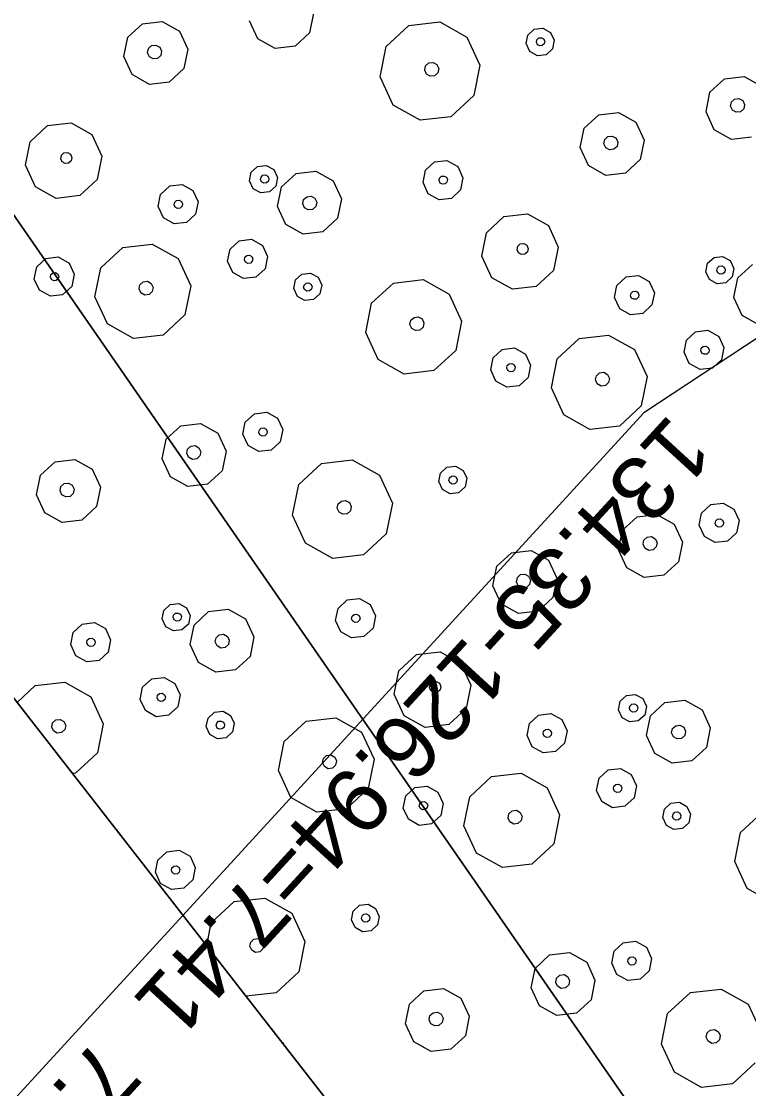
# Model space of a CAD drawing. Header units: metres. Extents: x -2858 to 512, y -1995 to 1252.
# Drawn here: x -936.986 to -934.089, y -879.48 to -875.226 of the extents above; entities that cross this region are included whole.
import ezdxf
from ezdxf.enums import TextEntityAlignment as Align

# ---------------------------------------------------------------- set-up
doc = ezdxf.new("R2010")
doc.units = ezdxf.units.M
for name, color, linetype in [('Calque commun', 7, 'Continuous'), ('Calque11', 7, 'Continuous'), ('Textes', 7, 'Continuous')]:
    doc.layers.add(name, color=color, linetype=linetype)
doc.styles.add('Arial17', font='arial.ttf', dxfattribs={"height": 0.253354})

# ---------------------------------------------------------------- blocks, each defined once
blk = doc.blocks.new('geometrebondepartleger')
at = {"layer": 'Calque11', "color": 7, "linetype": 'Continuous', "lineweight": 9}
blk.add_line((150.3457, 147.4392, 79), (130.1803, 35.9078, 79), dxfattribs=at)
blk = doc.blocks.new('pattern')
at = {"layer": 'Calque commun', "color": 54, "linetype": 'Continuous', "lineweight": 9}
for p, q in [((70.384, 90.3749), (70.507, 90.3631)), ((70.507, 90.3631), (70.5997, 90.2813)), ((70.2283, 90.1986), (70.2775, 90.312)), ((70.5997, 90.2813), (70.6265, 90.1607)), ((70.2552, 90.078), (70.2283, 90.1986)), ((70.3896, 90.1829), (70.3964, 90.1988)), ((70.3964, 90.1988), (70.4114, 90.2076)), ((70.4114, 90.2076), (70.4286, 90.2059)), ((70.4286, 90.2059), (70.4416, 90.1945)), ((70.4416, 90.1945), (70.4453, 90.1776)), ((70.3933, 90.166), (70.3896, 90.1829)), ((70.4063, 90.1545), (70.3933, 90.166)), ((70.4235, 90.1529), (70.4063, 90.1545)), ((70.4384, 90.1617), (70.4235, 90.1529)), ((70.4453, 90.1776), (70.4384, 90.1617)), ((70.6265, 90.1607), (70.5774, 90.0473)), ((70.3479, 89.9961), (70.2552, 90.078)), ((70.5774, 90.0473), (70.4709, 89.9844)), ((69.8623, 90.0039), (69.8881, 89.8881)), ((70.4709, 89.9844), (70.3479, 89.9961)), ((69.8881, 89.8881), (69.8409, 89.7792)), ((70.3499, 89.7905), (70.3925, 89.8156)), ((70.3925, 89.8156), (70.4417, 89.8109)), ((70.4417, 89.8109), (70.4788, 89.7782)), ((69.8409, 89.7792), (69.7387, 89.7189)), ((70.3302, 89.7451), (70.3499, 89.7905)), ((70.4788, 89.7782), (70.4895, 89.7299)), ((69.7387, 89.7189), (69.6206, 89.7301)), ((70.341, 89.6968), (70.3302, 89.7451)), ((70.3924, 89.74), (70.3966, 89.7495)), ((70.3947, 89.7298), (70.3924, 89.74)), ((70.4025, 89.723), (70.3947, 89.7298)), ((70.3966, 89.7495), (70.4055, 89.7548)), ((70.4128, 89.722), (70.4025, 89.723)), ((70.4055, 89.7548), (70.4158, 89.7538)), ((70.4218, 89.7272), (70.4128, 89.722)), ((70.4158, 89.7538), (70.4236, 89.7469)), ((70.4259, 89.7368), (70.4218, 89.7272)), ((70.4236, 89.7469), (70.4259, 89.7368)), ((70.4895, 89.7299), (70.4699, 89.6845)), ((70.565, 89.6801), (70.6331, 89.7203)), ((70.6331, 89.7203), (70.7118, 89.7128)), ((70.3781, 89.6641), (70.341, 89.6968)), ((70.4699, 89.6845), (70.4273, 89.6594)), ((70.5335, 89.6075), (70.565, 89.6801)), ((70.7118, 89.7128), (70.7711, 89.6604)), ((70.4273, 89.6594), (70.3781, 89.6641)), ((70.7711, 89.6604), (70.7883, 89.5832)), ((70.5507, 89.5303), (70.5335, 89.6075)), ((70.6265, 89.5901), (70.6334, 89.606)), ((70.6334, 89.606), (70.6483, 89.6148)), ((70.6483, 89.6148), (70.6655, 89.6132)), ((70.6655, 89.6132), (70.6785, 89.6017)), ((70.6785, 89.6017), (70.6822, 89.5848)), ((70.6303, 89.5732), (70.6265, 89.5901)), ((70.6432, 89.5618), (70.6303, 89.5732)), ((70.6605, 89.5602), (70.6432, 89.5618)), ((70.6754, 89.569), (70.6605, 89.5602)), ((70.6822, 89.5848), (70.6754, 89.569)), ((70.7883, 89.5832), (70.7569, 89.5107)), ((69.8039, 89.4907), (69.8177, 89.5224)), ((69.8177, 89.5224), (69.8475, 89.54)), ((69.8475, 89.54), (69.882, 89.5367)), ((69.882, 89.5367), (69.9079, 89.5138)), ((69.9079, 89.5138), (69.9154, 89.4801)), ((70.61, 89.4779), (70.5507, 89.5303)), ((70.7569, 89.5107), (70.6888, 89.4704)), ((69.8115, 89.4569), (69.8039, 89.4907)), ((69.8434, 89.4879), (69.8475, 89.4975)), ((69.8456, 89.4778), (69.8434, 89.4879)), ((69.8534, 89.4709), (69.8456, 89.4778)), ((69.8475, 89.4975), (69.8564, 89.5027)), ((69.8638, 89.4699), (69.8534, 89.4709)), ((69.8564, 89.5027), (69.8668, 89.5017)), ((69.8727, 89.4752), (69.8638, 89.4699)), ((69.8668, 89.5017), (69.8746, 89.4949)), ((69.8768, 89.4847), (69.8727, 89.4752)), ((69.8746, 89.4949), (69.8768, 89.4847)), ((69.9154, 89.4801), (69.9017, 89.4483)), ((70.6888, 89.4704), (70.61, 89.4779)), ((69.8374, 89.434), (69.8115, 89.4569)), ((69.8719, 89.4307), (69.8374, 89.434)), ((69.9017, 89.4483), (69.8719, 89.4307)), ((71.0055, 89.4025), (71.0737, 89.4427)), ((71.0737, 89.4427), (71.1524, 89.4352)), ((71.1524, 89.4352), (71.2117, 89.3829)), ((69.509, 89.3514), (69.5771, 89.3916)), ((69.5771, 89.3916), (69.6559, 89.3841)), ((69.6559, 89.3841), (69.7151, 89.3317)), ((70.9741, 89.3299), (71.0055, 89.4025)), ((71.2117, 89.3829), (71.2289, 89.3057)), ((69.4775, 89.2788), (69.509, 89.3514)), ((71.0814, 89.33), (71.0963, 89.3388)), ((71.0963, 89.3388), (71.1135, 89.3371)), ((71.1135, 89.3371), (71.1265, 89.3257)), ((69.5846, 89.287), (69.5995, 89.2958)), ((69.5995, 89.2958), (69.6168, 89.2942)), ((69.6168, 89.2942), (69.6297, 89.2827)), ((69.7151, 89.3317), (69.7324, 89.2545)), ((69.8767, 89.2858), (69.9193, 89.3109)), ((69.9193, 89.3109), (69.9685, 89.3062)), ((69.9685, 89.3062), (70.0056, 89.2735)), ((70.9913, 89.2527), (70.9741, 89.3299)), ((71.0745, 89.3141), (71.0814, 89.33)), ((71.0783, 89.2972), (71.0745, 89.3141)), ((71.0912, 89.2857), (71.0783, 89.2972)), ((71.1302, 89.3088), (71.1234, 89.2929)), ((71.1265, 89.3257), (71.1302, 89.3088)), ((71.2289, 89.3057), (71.1974, 89.2331)), ((69.4947, 89.2016), (69.4775, 89.2788)), ((69.5777, 89.2711), (69.5846, 89.287)), ((69.5815, 89.2542), (69.5777, 89.2711)), ((69.5945, 89.2428), (69.5815, 89.2542)), ((69.6335, 89.2658), (69.6266, 89.2499)), ((69.6297, 89.2827), (69.6335, 89.2658)), ((69.7324, 89.2545), (69.7009, 89.1819)), ((69.857, 89.2404), (69.8767, 89.2858)), ((69.9221, 89.2477), (69.931, 89.253)), ((69.931, 89.253), (69.9413, 89.252)), ((69.9413, 89.252), (69.9491, 89.2451)), ((70.0056, 89.2735), (70.0163, 89.2252)), ((71.0506, 89.2004), (70.9913, 89.2527)), ((71.1085, 89.2841), (71.0912, 89.2857)), ((71.1234, 89.2929), (71.1085, 89.2841)), ((69.6117, 89.2411), (69.5945, 89.2428)), ((69.6266, 89.2499), (69.6117, 89.2411)), ((69.8678, 89.1921), (69.857, 89.2404)), ((69.9179, 89.2382), (69.9221, 89.2477)), ((69.9202, 89.2281), (69.9179, 89.2382)), ((69.928, 89.2212), (69.9202, 89.2281)), ((69.9383, 89.2202), (69.928, 89.2212)), ((69.9473, 89.2255), (69.9383, 89.2202)), ((69.9514, 89.235), (69.9473, 89.2255)), ((69.9491, 89.2451), (69.9514, 89.235)), ((70.0163, 89.2252), (69.9966, 89.1798)), ((71.1974, 89.2331), (71.1293, 89.1929)), ((69.554, 89.1492), (69.4947, 89.2016)), ((69.7009, 89.1819), (69.6328, 89.1417)), ((69.9048, 89.1594), (69.8678, 89.1921)), ((69.9966, 89.1798), (69.9541, 89.1547)), ((70.1671, 89.135), (70.2693, 89.1953)), ((70.2693, 89.1953), (70.3874, 89.184)), ((70.3874, 89.184), (70.4763, 89.1055)), ((71.1293, 89.1929), (71.0506, 89.2004)), ((69.6328, 89.1417), (69.554, 89.1492)), ((69.9541, 89.1547), (69.9048, 89.1594)), ((70.1199, 89.0261), (70.1671, 89.135)), ((69.6015, 89.0732), (69.6153, 89.1049)), ((69.6153, 89.1049), (69.6451, 89.1225)), ((69.6372, 89.0728), (69.6413, 89.0823)), ((69.6413, 89.0823), (69.6503, 89.0876)), ((69.6451, 89.1225), (69.6796, 89.1192)), ((69.6503, 89.0876), (69.6606, 89.0866)), ((69.6606, 89.0866), (69.6684, 89.0797)), ((69.6796, 89.1192), (69.7055, 89.0963)), ((69.7055, 89.0963), (69.713, 89.0625)), ((70.4763, 89.1055), (70.5021, 88.9897)), ((69.6091, 89.0394), (69.6015, 89.0732)), ((69.635, 89.0165), (69.6091, 89.0394)), ((69.6394, 89.0626), (69.6372, 89.0728)), ((69.6472, 89.0558), (69.6394, 89.0626)), ((69.6576, 89.0548), (69.6472, 89.0558)), ((69.6665, 89.0601), (69.6576, 89.0548)), ((69.6706, 89.0696), (69.6665, 89.0601)), ((69.6684, 89.0797), (69.6706, 89.0696)), ((69.713, 89.0625), (69.6993, 89.0308)), ((69.6695, 89.0132), (69.635, 89.0165)), ((69.6993, 89.0308), (69.6695, 89.0132)), ((70.1457, 88.9103), (70.1199, 89.0261)), ((70.2652, 89.0119), (70.272, 89.0277)), ((70.2689, 88.995), (70.2652, 89.0119)), ((70.272, 89.0277), (70.2869, 89.0365)), ((70.2869, 89.0365), (70.3042, 89.0349)), ((70.3042, 89.0349), (70.3171, 89.0235)), ((70.3209, 89.0066), (70.314, 88.9907)), ((70.3171, 89.0235), (70.3209, 89.0066)), ((69.8986, 88.9339), (69.9412, 88.959)), ((69.9412, 88.959), (69.9904, 88.9544)), ((69.9904, 88.9544), (70.0275, 88.9216)), ((70.2819, 88.9835), (70.2689, 88.995)), ((70.2991, 88.9819), (70.2819, 88.9835)), ((70.314, 88.9907), (70.2991, 88.9819)), ((70.5021, 88.9897), (70.4549, 88.8808)), ((69.879, 88.8885), (69.8986, 88.9339)), ((70.0275, 88.9216), (70.0382, 88.8734)), ((71.5794, 88.9195), (71.5828, 88.9274)), ((71.5805, 88.9145), (71.5794, 88.9195)), ((68.7971, 88.8399), (68.8167, 88.8853)), ((68.8167, 88.8853), (68.8593, 88.9104)), ((68.8593, 88.9104), (68.9085, 88.9057)), ((68.9085, 88.9057), (68.9456, 88.873)), ((68.9456, 88.873), (68.9564, 88.8247)), ((69.8897, 88.8403), (69.879, 88.8885)), ((69.9412, 88.8834), (69.9453, 88.8929)), ((69.9434, 88.8733), (69.9412, 88.8834)), ((69.9512, 88.8664), (69.9434, 88.8733)), ((69.9453, 88.8929), (69.9542, 88.8982)), ((69.9542, 88.8982), (69.9646, 88.8972)), ((69.9705, 88.8707), (69.9615, 88.8654)), ((69.9646, 88.8972), (69.9723, 88.8904)), ((69.9746, 88.8802), (69.9705, 88.8707)), ((69.9723, 88.8904), (69.9746, 88.8802)), ((70.0382, 88.8734), (70.0186, 88.828)), ((70.2346, 88.8317), (70.1457, 88.9103)), ((70.4549, 88.8808), (70.3528, 88.8205)), ((70.9345, 88.8382), (70.9483, 88.87)), ((70.9483, 88.87), (70.9781, 88.8876)), ((70.9781, 88.8876), (71.0126, 88.8843)), ((71.0126, 88.8843), (71.0385, 88.8614)), ((68.8078, 88.7916), (68.7971, 88.8399)), ((68.8593, 88.8348), (68.8634, 88.8443)), ((68.8615, 88.8246), (68.8593, 88.8348)), ((68.8634, 88.8443), (68.8723, 88.8496)), ((68.8723, 88.8496), (68.8827, 88.8486)), ((68.8827, 88.8486), (68.8905, 88.8417)), ((68.8927, 88.8316), (68.8886, 88.8221)), ((68.8905, 88.8417), (68.8927, 88.8316)), ((69.9268, 88.8076), (69.8897, 88.8403)), ((69.9615, 88.8654), (69.9512, 88.8664)), ((70.0186, 88.828), (69.976, 88.8029)), ((70.3528, 88.8205), (70.2346, 88.8317)), ((70.9421, 88.8045), (70.9345, 88.8382)), ((70.9723, 88.8354), (70.9765, 88.8449)), ((70.9746, 88.8253), (70.9723, 88.8354)), ((70.9765, 88.8449), (70.9854, 88.8502)), ((70.9854, 88.8502), (70.9957, 88.8492)), ((70.9957, 88.8492), (71.0035, 88.8423)), ((71.0058, 88.8322), (71.0016, 88.8227)), ((71.0035, 88.8423), (71.0058, 88.8322)), ((71.046, 88.8276), (71.0323, 88.7959)), ((71.0385, 88.8614), (71.046, 88.8276)), ((68.8449, 88.7589), (68.8078, 88.7916)), ((68.8693, 88.8178), (68.8615, 88.8246)), ((68.8796, 88.8168), (68.8693, 88.8178)), ((68.8886, 88.8221), (68.8796, 88.8168)), ((68.9564, 88.8247), (68.9367, 88.7794)), ((69.0318, 88.7749), (69.0999, 88.8151)), ((69.0999, 88.8151), (69.1787, 88.8076)), ((69.1787, 88.8076), (69.238, 88.7552)), ((69.976, 88.8029), (69.9268, 88.8076)), ((70.4429, 88.7589), (70.4855, 88.7841)), ((70.4855, 88.7841), (70.5347, 88.7794)), ((70.968, 88.7816), (70.9421, 88.8045)), ((70.9824, 88.8184), (70.9746, 88.8253)), ((70.9927, 88.8174), (70.9824, 88.8184)), ((71.0016, 88.8227), (70.9927, 88.8174)), ((71.0323, 88.7959), (71.0025, 88.7783)), ((68.8941, 88.7542), (68.8449, 88.7589)), ((68.9367, 88.7794), (68.8941, 88.7542)), ((69.0003, 88.7023), (69.0318, 88.7749)), ((69.238, 88.7552), (69.2552, 88.678)), ((70.4233, 88.7136), (70.4429, 88.7589)), ((70.5347, 88.7794), (70.5718, 88.7467)), ((70.5718, 88.7467), (70.5826, 88.6984)), ((71.0025, 88.7783), (70.968, 88.7816)), ((71.22, 88.7157), (71.3265, 88.7785)), ((71.3265, 88.7785), (71.4495, 88.7668)), ((71.4495, 88.7668), (71.5394, 88.6874)), ((69.0175, 88.6251), (69.0003, 88.7023)), ((69.0933, 88.685), (69.1002, 88.7008)), ((69.1002, 88.7008), (69.1151, 88.7096)), ((69.1151, 88.7096), (69.1323, 88.708)), ((69.1323, 88.708), (69.1453, 88.6965)), ((70.434, 88.6653), (70.4233, 88.7136)), ((70.4855, 88.7085), (70.4896, 88.718)), ((70.4877, 88.6983), (70.4855, 88.7085)), ((70.4955, 88.6914), (70.4877, 88.6983)), ((70.4896, 88.718), (70.4985, 88.7233)), ((70.4985, 88.7233), (70.5089, 88.7223)), ((70.5089, 88.7223), (70.5167, 88.7154)), ((70.5189, 88.7053), (70.5148, 88.6957)), ((70.5167, 88.7154), (70.5189, 88.7053)), ((70.5826, 88.6984), (70.5629, 88.653)), ((71.1709, 88.6022), (71.22, 88.7157)), ((69.0971, 88.6681), (69.0933, 88.685)), ((69.1101, 88.6566), (69.0971, 88.6681)), ((69.1273, 88.655), (69.1101, 88.6566)), ((69.1422, 88.6638), (69.1273, 88.655)), ((69.1491, 88.6796), (69.1422, 88.6638)), ((69.1453, 88.6965), (69.1491, 88.6796)), ((69.2552, 88.678), (69.2237, 88.6055)), ((70.4711, 88.6326), (70.434, 88.6653)), ((70.5058, 88.6905), (70.4955, 88.6914)), ((70.5148, 88.6957), (70.5058, 88.6905)), ((69.0768, 88.5727), (69.0175, 88.6251)), ((70.5203, 88.6279), (70.4711, 88.6326)), ((70.5629, 88.653), (70.5203, 88.6279)), ((69.1556, 88.5652), (69.0768, 88.5727)), ((69.2237, 88.6055), (69.1556, 88.5652)), ((70.018, 88.5269), (70.0997, 88.5752)), ((70.0997, 88.5752), (70.1943, 88.5662)), ((71.1977, 88.4816), (71.1709, 88.6022)), ((71.3321, 88.5865), (71.339, 88.6024)), ((71.3358, 88.5696), (71.3321, 88.5865)), ((71.339, 88.6024), (71.3539, 88.6112)), ((71.3539, 88.6112), (71.3711, 88.6096)), ((71.3711, 88.6096), (71.384, 88.5981)), ((71.3878, 88.5812), (71.3809, 88.5653)), ((71.384, 88.5981), (71.3878, 88.5812)), ((69.4724, 88.4973), (69.5405, 88.5375)), ((69.5405, 88.5375), (69.6192, 88.53)), ((69.6192, 88.53), (69.6786, 88.4777)), ((70.1943, 88.5662), (70.2654, 88.5034)), ((71.3488, 88.5582), (71.3358, 88.5696)), ((71.366, 88.5565), (71.3488, 88.5582)), ((71.3809, 88.5653), (71.366, 88.5565)), ((69.4409, 88.4247), (69.4724, 88.4973)), ((69.9802, 88.4398), (70.018, 88.5269)), ((70.2654, 88.5034), (70.286, 88.4107)), ((70.4955, 88.437), (70.5977, 88.4973)), ((70.5977, 88.4973), (70.7159, 88.4861)), ((70.7159, 88.4861), (70.8048, 88.4075)), ((69.6786, 88.4777), (69.6957, 88.4005)), ((70.102, 88.4412), (70.1139, 88.4482)), ((70.1139, 88.4482), (70.1277, 88.4469)), ((70.1277, 88.4469), (70.1381, 88.4377)), ((71.2904, 88.3998), (71.1977, 88.4816)), ((68.182, 88.4265), (68.1992, 88.3493)), ((68.3435, 88.3806), (68.3861, 88.4057)), ((68.3861, 88.4057), (68.4353, 88.401)), ((68.4353, 88.401), (68.4724, 88.3683)), ((69.4581, 88.3475), (69.4409, 88.4247)), ((69.5413, 88.4089), (69.5482, 88.4248)), ((69.5451, 88.392), (69.5413, 88.4089)), ((69.5482, 88.4248), (69.5631, 88.4336)), ((69.5631, 88.4336), (69.5803, 88.4319)), ((69.5803, 88.4319), (69.5933, 88.4205)), ((69.5971, 88.4036), (69.5902, 88.3877)), ((69.5933, 88.4205), (69.5971, 88.4036)), ((70.0009, 88.3472), (69.9802, 88.4398)), ((70.0965, 88.4285), (70.102, 88.4412)), ((70.0995, 88.415), (70.0965, 88.4285)), ((70.1098, 88.4058), (70.0995, 88.415)), ((70.1236, 88.4045), (70.1098, 88.4058)), ((70.1356, 88.4115), (70.1236, 88.4045)), ((70.1411, 88.4242), (70.1356, 88.4115)), ((70.1381, 88.4377), (70.1411, 88.4242)), ((70.286, 88.4107), (70.2483, 88.3236)), ((70.4483, 88.3281), (70.4955, 88.437)), ((70.8048, 88.4075), (70.8306, 88.2917)), ((71.4939, 88.4356), (71.4134, 88.3881)), ((68.3239, 88.3352), (68.3435, 88.3806)), ((68.4724, 88.3683), (68.4831, 88.32)), ((69.5581, 88.3806), (69.5451, 88.392)), ((69.5753, 88.3789), (69.5581, 88.3806)), ((69.5902, 88.3877), (69.5753, 88.3789)), ((69.6957, 88.4005), (69.6643, 88.3279)), ((71.4134, 88.3881), (71.2904, 88.3998)), ((68.1992, 88.3493), (68.1677, 88.2767)), ((68.3346, 88.2869), (68.3239, 88.3352)), ((68.3848, 88.333), (68.3889, 88.3425)), ((68.387, 88.3229), (68.3848, 88.333)), ((68.3948, 88.316), (68.387, 88.3229)), ((68.3889, 88.3425), (68.3978, 88.3478)), ((68.4051, 88.315), (68.3948, 88.316)), ((68.3978, 88.3478), (68.4082, 88.3468)), ((68.4141, 88.3203), (68.4051, 88.315)), ((68.4082, 88.3468), (68.4159, 88.3399)), ((68.4182, 88.3298), (68.4141, 88.3203)), ((68.4159, 88.3399), (68.4182, 88.3298)), ((68.4831, 88.32), (68.4635, 88.2747)), ((69.5174, 88.2952), (69.4581, 88.3475)), ((69.6643, 88.3279), (69.5962, 88.2877)), ((70.072, 88.2844), (70.0009, 88.3472)), ((70.2483, 88.3236), (70.1665, 88.2754)), ((70.4741, 88.2123), (70.4483, 88.3281)), ((70.5936, 88.3139), (70.6005, 88.3298)), ((70.6005, 88.3298), (70.6154, 88.3386)), ((70.6154, 88.3386), (70.6326, 88.337)), ((70.6326, 88.337), (70.6456, 88.3255)), ((70.6456, 88.3255), (70.6494, 88.3086)), ((68.1677, 88.2767), (68.0996, 88.2365)), ((68.3717, 88.2542), (68.3346, 88.2869)), ((68.4635, 88.2747), (68.4209, 88.2495)), ((68.6339, 88.2298), (68.7361, 88.2901)), ((68.7361, 88.2901), (68.8542, 88.2788)), ((68.8542, 88.2788), (68.9432, 88.2003)), ((69.5962, 88.2877), (69.5174, 88.2952)), ((70.1665, 88.2754), (70.072, 88.2844)), ((70.5974, 88.297), (70.5936, 88.3139)), ((70.6104, 88.2856), (70.5974, 88.297)), ((70.6276, 88.2839), (70.6104, 88.2856)), ((70.6425, 88.2927), (70.6276, 88.2839)), ((70.6494, 88.3086), (70.6425, 88.2927)), ((70.8306, 88.2917), (70.7834, 88.1829)), ((68.0996, 88.2365), (68.0208, 88.244)), ((68.4209, 88.2495), (68.3717, 88.2542)), ((68.0684, 88.168), (68.0821, 88.1997)), ((68.0821, 88.1997), (68.1119, 88.2173)), ((68.1119, 88.2173), (68.1464, 88.214)), ((68.1464, 88.214), (68.1723, 88.1911)), ((68.1723, 88.1911), (68.1799, 88.1573)), ((68.5867, 88.1209), (68.6339, 88.2298)), ((68.9432, 88.2003), (68.969, 88.0845)), ((70.5631, 88.1338), (70.4741, 88.2123)), ((71.2727, 88.1487), (71.2924, 88.1941)), ((71.2924, 88.1941), (71.335, 88.2192)), ((71.335, 88.2192), (71.3842, 88.2145)), ((71.3842, 88.2145), (71.4213, 88.1818)), ((68.0759, 88.1342), (68.0684, 88.168)), ((68.104, 88.1676), (68.1081, 88.1771)), ((68.1063, 88.1575), (68.104, 88.1676)), ((68.1141, 88.1506), (68.1063, 88.1575)), ((68.1081, 88.1771), (68.1171, 88.1824)), ((68.1244, 88.1496), (68.1141, 88.1506)), ((68.1171, 88.1824), (68.1274, 88.1814)), ((68.1333, 88.1549), (68.1244, 88.1496)), ((68.1274, 88.1814), (68.1352, 88.1745)), ((68.1375, 88.1644), (68.1333, 88.1549)), ((68.1352, 88.1745), (68.1375, 88.1644)), ((68.1799, 88.1573), (68.1661, 88.1256)), ((70.7834, 88.1829), (70.6812, 88.1225)), ((71.2835, 88.1005), (71.2727, 88.1487)), ((71.3349, 88.1436), (71.3391, 88.1531)), ((71.3391, 88.1531), (71.348, 88.1584)), ((71.348, 88.1584), (71.3584, 88.1574)), ((71.3584, 88.1574), (71.3661, 88.1506)), ((71.3661, 88.1506), (71.3684, 88.1404)), ((71.4213, 88.1818), (71.432, 88.1336)), ((68.1018, 88.1113), (68.0759, 88.1342)), ((68.1363, 88.108), (68.1018, 88.1113)), ((68.1661, 88.1256), (68.1363, 88.108)), ((68.6125, 88.0051), (68.5867, 88.1209)), ((68.732, 88.1067), (68.7389, 88.1226)), ((68.7357, 88.0898), (68.732, 88.1067)), ((68.7389, 88.1226), (68.7538, 88.1314)), ((68.7538, 88.1314), (68.771, 88.1297)), ((68.771, 88.1297), (68.784, 88.1183)), ((68.784, 88.1183), (68.7877, 88.1014)), ((70.6812, 88.1225), (70.5631, 88.1338)), ((71.3372, 88.1335), (71.3349, 88.1436)), ((71.345, 88.1266), (71.3372, 88.1335)), ((71.3553, 88.1256), (71.345, 88.1266)), ((71.3643, 88.1309), (71.3553, 88.1256)), ((71.3684, 88.1404), (71.3643, 88.1309)), ((71.432, 88.1336), (71.4124, 88.0882)), ((68.7487, 88.0783), (68.7357, 88.0898)), ((68.7659, 88.0767), (68.7487, 88.0783)), ((68.7809, 88.0855), (68.7659, 88.0767)), ((68.7877, 88.1014), (68.7809, 88.0855)), ((68.969, 88.0845), (68.9218, 87.9756)), ((70.0659, 88.0596), (70.1085, 88.0848)), ((70.1085, 88.0848), (70.1577, 88.0801)), ((70.1577, 88.0801), (70.1947, 88.0474)), ((71.3206, 88.0677), (71.2835, 88.1005)), ((71.3698, 88.0631), (71.3206, 88.0677)), ((71.4124, 88.0882), (71.3698, 88.0631)), ((68.3458, 87.9833), (68.3654, 88.0287)), ((68.3654, 88.0287), (68.408, 88.0538)), ((68.408, 88.0538), (68.4572, 88.0492)), ((68.4572, 88.0492), (68.4943, 88.0164)), ((70.0462, 88.0143), (70.0659, 88.0596)), ((70.1084, 88.0092), (70.1125, 88.0187)), ((70.1125, 88.0187), (70.1215, 88.024)), ((70.1215, 88.024), (70.1318, 88.023)), ((70.1318, 88.023), (70.1396, 88.0161)), ((70.1947, 88.0474), (70.2055, 87.9991)), ((68.3565, 87.9351), (68.3458, 87.9833)), ((68.408, 87.9782), (68.4121, 87.9877)), ((68.4102, 87.9681), (68.408, 87.9782)), ((68.4121, 87.9877), (68.4211, 87.993)), ((68.4211, 87.993), (68.4314, 87.992)), ((68.4314, 87.992), (68.4392, 87.9852)), ((68.4392, 87.9852), (68.4414, 87.975)), ((68.4943, 88.0164), (68.5051, 87.9682)), ((68.7015, 87.9265), (68.6125, 88.0051)), ((68.9218, 87.9756), (68.8196, 87.9153)), ((69.4151, 87.9648), (69.4449, 87.9824)), ((69.4449, 87.9824), (69.4794, 87.9791)), ((69.4794, 87.9791), (69.5053, 87.9562)), ((70.057, 87.966), (70.0462, 88.0143)), ((70.1107, 87.999), (70.1084, 88.0092)), ((70.1185, 87.9922), (70.1107, 87.999)), ((70.1288, 87.9912), (70.1185, 87.9922)), ((70.1377, 87.9964), (70.1288, 87.9912)), ((70.1419, 88.006), (70.1377, 87.9964)), ((70.1396, 88.0161), (70.1419, 88.006)), ((70.2055, 87.9991), (70.1858, 87.9537)), ((68.3936, 87.9024), (68.3565, 87.9351)), ((68.418, 87.9612), (68.4102, 87.9681)), ((68.4284, 87.9602), (68.418, 87.9612)), ((68.4373, 87.9655), (68.4284, 87.9602)), ((68.4414, 87.975), (68.4373, 87.9655)), ((68.5051, 87.9682), (68.4854, 87.9228)), ((69.4014, 87.9331), (69.4151, 87.9648)), ((69.4089, 87.8993), (69.4014, 87.9331)), ((69.4391, 87.9302), (69.4433, 87.9397)), ((69.4433, 87.9397), (69.4522, 87.945)), ((69.4522, 87.945), (69.4626, 87.944)), ((69.4626, 87.944), (69.4703, 87.9371)), ((69.4703, 87.9371), (69.4726, 87.927)), ((69.5053, 87.9562), (69.5129, 87.9224)), ((70.094, 87.9333), (70.057, 87.966)), ((70.1432, 87.9286), (70.094, 87.9333)), ((70.1858, 87.9537), (70.1432, 87.9286)), ((70.7602, 87.9261), (70.79, 87.9437)), ((70.79, 87.9437), (70.8245, 87.9404)), ((70.8245, 87.9404), (70.8504, 87.9175)), ((67.6455, 87.9024), (67.7048, 87.8501)), ((68.4428, 87.8977), (68.3936, 87.9024)), ((68.4854, 87.9228), (68.4428, 87.8977)), ((68.8196, 87.9153), (68.7015, 87.9265)), ((69.4348, 87.8764), (69.4089, 87.8993)), ((69.4414, 87.9201), (69.4391, 87.9302)), ((69.4492, 87.9132), (69.4414, 87.9201)), ((69.4595, 87.9122), (69.4492, 87.9132)), ((69.4685, 87.9175), (69.4595, 87.9122)), ((69.4726, 87.927), (69.4685, 87.9175)), ((69.4991, 87.8907), (69.4693, 87.8731)), ((69.5129, 87.9224), (69.4991, 87.8907)), ((70.7464, 87.8943), (70.7602, 87.9261)), ((70.754, 87.8605), (70.7464, 87.8943)), ((70.7859, 87.8916), (70.79, 87.9011)), ((70.7881, 87.8814), (70.7859, 87.8916)), ((70.79, 87.9011), (70.799, 87.9064)), ((70.799, 87.9064), (70.8093, 87.9054)), ((70.8093, 87.9054), (70.8171, 87.8985)), ((70.8171, 87.8985), (70.8193, 87.8884)), ((70.8504, 87.9175), (70.8579, 87.8837)), ((67.7048, 87.8501), (67.722, 87.7728)), ((68.8901, 87.8084), (68.9098, 87.8537)), ((68.9098, 87.8537), (68.9523, 87.8789)), ((68.9523, 87.8789), (69.0016, 87.8742)), ((69.0016, 87.8742), (69.0386, 87.8415)), ((69.4693, 87.8731), (69.4348, 87.8764)), ((69.6869, 87.8105), (69.7933, 87.8733)), ((69.7933, 87.8733), (69.9163, 87.8616)), ((69.9163, 87.8616), (70.009, 87.7798)), ((70.7799, 87.8376), (70.754, 87.8605)), ((70.7959, 87.8746), (70.7881, 87.8814)), ((70.8063, 87.8736), (70.7959, 87.8746)), ((70.8152, 87.8789), (70.8063, 87.8736)), ((70.8442, 87.8519), (70.8144, 87.8343)), ((70.8193, 87.8884), (70.8152, 87.8789)), ((70.8579, 87.8837), (70.8442, 87.8519)), ((68.9008, 87.7601), (68.8901, 87.8084)), ((68.9523, 87.8033), (68.9564, 87.8128)), ((68.9564, 87.8128), (68.9654, 87.8181)), ((68.9654, 87.8181), (68.9757, 87.8171)), ((68.9757, 87.8171), (68.9835, 87.8102)), ((68.9835, 87.8102), (68.9857, 87.8001)), ((69.0386, 87.8415), (69.0494, 87.7932)), ((69.6377, 87.6971), (69.6869, 87.8105)), ((70.8144, 87.8343), (70.7799, 87.8376)), ((67.4844, 87.7199), (67.4671, 87.7971)), ((67.5601, 87.7798), (67.567, 87.7956)), ((67.5639, 87.7629), (67.5601, 87.7798)), ((67.5769, 87.7514), (67.5639, 87.7629)), ((67.567, 87.7956), (67.5819, 87.8044)), ((67.5819, 87.8044), (67.5992, 87.8028)), ((67.5992, 87.8028), (67.6121, 87.7913)), ((67.6159, 87.7744), (67.609, 87.7586)), ((67.6121, 87.7913), (67.6159, 87.7744)), ((67.722, 87.7728), (67.6905, 87.7003)), ((68.9545, 87.7931), (68.9523, 87.8033)), ((68.9623, 87.7862), (68.9545, 87.7931)), ((68.9727, 87.7853), (68.9623, 87.7862)), ((68.9816, 87.7905), (68.9727, 87.7853)), ((68.9857, 87.8001), (68.9816, 87.7905)), ((69.0494, 87.7932), (69.0297, 87.7478)), ((70.009, 87.7798), (70.0359, 87.6591)), ((70.4515, 87.755), (70.5196, 87.7952)), ((70.5196, 87.7952), (70.5984, 87.7877)), ((70.5984, 87.7877), (70.6576, 87.7354)), ((67.5437, 87.6675), (67.4844, 87.7199)), ((67.5941, 87.7498), (67.5769, 87.7514)), ((67.609, 87.7586), (67.5941, 87.7498)), ((68.9379, 87.7274), (68.9008, 87.7601)), ((68.9871, 87.7227), (68.9379, 87.7274)), ((69.0297, 87.7478), (68.9871, 87.7227)), ((70.42, 87.6824), (70.4515, 87.755)), ((70.6576, 87.7354), (70.6749, 87.6582)), ((67.6905, 87.7003), (67.6224, 87.66)), ((69.6646, 87.5764), (69.6377, 87.6971)), ((69.7989, 87.6813), (69.8058, 87.6972)), ((69.8027, 87.6644), (69.7989, 87.6813)), ((69.8058, 87.6972), (69.8207, 87.706)), ((69.8207, 87.706), (69.8379, 87.7044)), ((69.8379, 87.7044), (69.8509, 87.6929)), ((69.8509, 87.6929), (69.8546, 87.676)), ((70.4372, 87.6052), (70.42, 87.6824)), ((70.5202, 87.6748), (70.5271, 87.6906)), ((70.5271, 87.6906), (70.542, 87.6994)), ((70.542, 87.6994), (70.5592, 87.6978)), ((70.5592, 87.6978), (70.5722, 87.6863)), ((70.5722, 87.6863), (70.576, 87.6694)), ((70.7995, 87.644), (70.8192, 87.6894)), ((70.8192, 87.6894), (70.8618, 87.7145)), ((70.8618, 87.7145), (70.911, 87.7098)), ((70.911, 87.7098), (70.9481, 87.6771)), ((67.6224, 87.66), (67.5437, 87.6675)), ((68.4848, 87.6217), (68.5666, 87.67)), ((68.5666, 87.67), (68.6611, 87.661)), ((68.6611, 87.661), (68.7322, 87.5982)), ((69.8156, 87.653), (69.8027, 87.6644)), ((69.8329, 87.6513), (69.8156, 87.653)), ((69.8478, 87.6601), (69.8329, 87.6513)), ((69.8546, 87.676), (69.8478, 87.6601)), ((70.0359, 87.6591), (69.9867, 87.5457)), ((70.524, 87.6579), (70.5202, 87.6748)), ((70.537, 87.6464), (70.524, 87.6579)), ((70.5542, 87.6448), (70.537, 87.6464)), ((70.5691, 87.6536), (70.5542, 87.6448)), ((70.576, 87.6694), (70.5691, 87.6536)), ((70.6749, 87.6582), (70.6434, 87.5856)), ((70.8103, 87.5958), (70.7995, 87.644)), ((70.8604, 87.6418), (70.8646, 87.6514)), ((70.8627, 87.6317), (70.8604, 87.6418)), ((70.8646, 87.6514), (70.8735, 87.6566)), ((70.8735, 87.6566), (70.8838, 87.6556)), ((70.8838, 87.6556), (70.8916, 87.6488)), ((70.8939, 87.6386), (70.8897, 87.6291)), ((70.8916, 87.6488), (70.8939, 87.6386)), ((70.9481, 87.6771), (70.9588, 87.6289)), ((67.9392, 87.5921), (68.0073, 87.6323)), ((68.0073, 87.6323), (68.0861, 87.6248)), ((68.0861, 87.6248), (68.1454, 87.5725)), ((68.4471, 87.5347), (68.4848, 87.6217)), ((68.7322, 87.5982), (68.7529, 87.5055)), ((70.4965, 87.5529), (70.4372, 87.6052)), ((70.8473, 87.563), (70.8103, 87.5958)), ((70.8705, 87.6248), (70.8627, 87.6317)), ((70.8808, 87.6238), (70.8705, 87.6248)), ((70.8897, 87.6291), (70.8808, 87.6238)), ((70.9588, 87.6289), (70.9391, 87.5835)), ((71.1096, 87.5386), (71.2118, 87.5989)), ((71.2118, 87.5989), (71.3299, 87.5877)), ((67.9077, 87.5196), (67.9392, 87.5921)), ((68.1454, 87.5725), (68.1626, 87.4953)), ((68.9624, 87.5318), (69.0645, 87.5921)), ((69.0645, 87.5921), (69.1827, 87.5809)), ((69.1827, 87.5809), (69.2716, 87.5023)), ((69.7572, 87.4946), (69.6646, 87.5764)), ((70.5753, 87.5454), (70.4965, 87.5529)), ((70.6434, 87.5856), (70.5753, 87.5454)), ((70.8966, 87.5583), (70.8473, 87.563)), ((70.9391, 87.5835), (70.8966, 87.5583)), ((71.3299, 87.5877), (71.3391, 87.5795)), ((67.9249, 87.4423), (67.9077, 87.5196)), ((68.0081, 87.5037), (68.015, 87.5196)), ((68.015, 87.5196), (68.0299, 87.5284)), ((68.0299, 87.5284), (68.0472, 87.5267)), ((68.0472, 87.5267), (68.0601, 87.5153)), ((68.0601, 87.5153), (68.0639, 87.4984)), ((68.4677, 87.442), (68.4471, 87.5347)), ((68.5633, 87.5233), (68.5688, 87.536)), ((68.5663, 87.5098), (68.5633, 87.5233)), ((68.5767, 87.5006), (68.5663, 87.5098)), ((68.5688, 87.536), (68.5807, 87.543)), ((68.5807, 87.543), (68.5945, 87.5417)), ((68.5945, 87.5417), (68.6049, 87.5326)), ((68.6079, 87.519), (68.6024, 87.5063)), ((68.6049, 87.5326), (68.6079, 87.519)), ((68.9152, 87.4229), (68.9624, 87.5318)), ((69.9867, 87.5457), (69.8803, 87.4829)), ((70.544, 87.4768), (70.5578, 87.5086)), ((70.5578, 87.5086), (70.5876, 87.5261)), ((70.5876, 87.5261), (70.6221, 87.5229)), ((70.6221, 87.5229), (70.648, 87.5)), ((71.0624, 87.4297), (71.1096, 87.5386)), ((68.0119, 87.4868), (68.0081, 87.5037)), ((68.0249, 87.4754), (68.0119, 87.4868)), ((68.0421, 87.4737), (68.0249, 87.4754)), ((68.057, 87.4825), (68.0421, 87.4737)), ((68.0639, 87.4984), (68.057, 87.4825)), ((68.1626, 87.4953), (68.1311, 87.4227)), ((68.5905, 87.4993), (68.5767, 87.5006)), ((68.6024, 87.5063), (68.5905, 87.4993)), ((68.7529, 87.5055), (68.7151, 87.4184)), ((69.2716, 87.5023), (69.2974, 87.3865)), ((69.8803, 87.4829), (69.7572, 87.4946)), ((70.5516, 87.443), (70.544, 87.4768)), ((70.5797, 87.4764), (70.5838, 87.4859)), ((70.5819, 87.4663), (70.5797, 87.4764)), ((70.5897, 87.4594), (70.5819, 87.4663)), ((70.5838, 87.4859), (70.5928, 87.4912)), ((70.5928, 87.4912), (70.6031, 87.4902)), ((70.6031, 87.4902), (70.6109, 87.4834)), ((70.6131, 87.4732), (70.609, 87.4637)), ((70.6109, 87.4834), (70.6131, 87.4732)), ((70.6555, 87.4662), (70.6418, 87.4344)), ((70.648, 87.5), (70.6555, 87.4662)), ((67.9842, 87.39), (67.9249, 87.4423)), ((68.1311, 87.4227), (68.063, 87.3825)), ((68.5389, 87.3792), (68.4677, 87.442)), ((68.941, 87.3071), (68.9152, 87.4229)), ((69.0604, 87.4087), (69.0673, 87.4246)), ((69.0673, 87.4246), (69.0822, 87.4334)), ((69.0822, 87.4334), (69.0995, 87.4318)), ((69.0995, 87.4318), (69.1124, 87.4203)), ((70.5775, 87.4201), (70.5516, 87.443)), ((70.6001, 87.4584), (70.5897, 87.4594)), ((70.609, 87.4637), (70.6001, 87.4584)), ((70.6418, 87.4344), (70.612, 87.4168)), ((71.0882, 87.3139), (71.0624, 87.4297)), ((71.2077, 87.4155), (71.2145, 87.4314)), ((71.2145, 87.4314), (71.2294, 87.4402)), ((71.2294, 87.4402), (71.2467, 87.4385)), ((71.2467, 87.4385), (71.2596, 87.4271)), ((71.2596, 87.4271), (71.2634, 87.4102)), ((68.063, 87.3825), (67.9842, 87.39)), ((68.7151, 87.4184), (68.6334, 87.3702)), ((69.0642, 87.3918), (69.0604, 87.4087)), ((69.0772, 87.3804), (69.0642, 87.3918)), ((69.0944, 87.3788), (69.0772, 87.3804)), ((69.1093, 87.3876), (69.0944, 87.3788)), ((69.1162, 87.4034), (69.1093, 87.3876)), ((69.1124, 87.4203), (69.1162, 87.4034)), ((69.2974, 87.3865), (69.2502, 87.2777)), ((70.612, 87.4168), (70.5775, 87.4201)), ((71.2114, 87.3986), (71.2077, 87.4155)), ((71.2244, 87.3872), (71.2114, 87.3986)), ((71.2416, 87.3855), (71.2244, 87.3872)), ((71.2565, 87.3943), (71.2416, 87.3855)), ((71.2634, 87.4102), (71.2565, 87.3943)), ((68.6334, 87.3702), (68.5389, 87.3792)), ((70.8215, 87.2922), (70.8411, 87.3375)), ((70.8411, 87.3375), (70.8837, 87.3627)), ((70.8837, 87.3627), (70.9329, 87.358)), ((70.9329, 87.358), (70.97, 87.3253)), ((69.0299, 87.2286), (68.941, 87.3071)), ((69.7592, 87.2889), (69.8018, 87.314)), ((69.8018, 87.314), (69.851, 87.3093)), ((69.851, 87.3093), (69.8881, 87.2766)), ((70.8837, 87.2871), (70.8878, 87.2966)), ((70.8878, 87.2966), (70.8967, 87.3019)), ((70.8967, 87.3019), (70.9071, 87.3009)), ((70.9071, 87.3009), (70.9148, 87.294)), ((70.97, 87.3253), (70.9807, 87.277)), ((71.1771, 87.2354), (71.0882, 87.3139)), ((69.2502, 87.2777), (69.148, 87.2173)), ((69.7396, 87.2435), (69.7592, 87.2889)), ((69.8059, 87.2479), (69.8148, 87.2532)), ((69.8148, 87.2532), (69.8252, 87.2522)), ((69.8252, 87.2522), (69.833, 87.2454)), ((69.8881, 87.2766), (69.8988, 87.2284)), ((70.8322, 87.2439), (70.8215, 87.2922)), ((70.8859, 87.2769), (70.8837, 87.2871)), ((70.8937, 87.2701), (70.8859, 87.2769)), ((70.904, 87.2691), (70.8937, 87.2701)), ((70.913, 87.2743), (70.904, 87.2691)), ((70.9171, 87.2839), (70.913, 87.2743)), ((70.9148, 87.294), (70.9171, 87.2839)), ((70.9807, 87.277), (70.9611, 87.2316)), ((69.148, 87.2173), (69.0299, 87.2286)), ((69.7503, 87.1953), (69.7396, 87.2435)), ((69.8018, 87.2384), (69.8059, 87.2479)), ((69.804, 87.2283), (69.8018, 87.2384)), ((69.8118, 87.2214), (69.804, 87.2283)), ((69.8221, 87.2204), (69.8118, 87.2214)), ((69.8311, 87.2257), (69.8221, 87.2204)), ((69.8352, 87.2352), (69.8311, 87.2257)), ((69.833, 87.2454), (69.8352, 87.2352)), ((69.8988, 87.2284), (69.8792, 87.183)), ((69.9743, 87.1785), (70.0424, 87.2188)), ((70.0424, 87.2188), (70.1212, 87.2113)), ((70.1212, 87.2113), (70.1805, 87.1589)), ((70.8693, 87.2112), (70.8322, 87.2439)), ((70.9185, 87.2065), (70.8693, 87.2112)), ((70.9611, 87.2316), (70.9185, 87.2065)), ((71.2752, 87.226), (71.1771, 87.2354)), ((68.5327, 87.1544), (68.5753, 87.1796)), ((68.5753, 87.1796), (68.6245, 87.1749)), ((68.6245, 87.1749), (68.6616, 87.1422)), ((69.7874, 87.1626), (69.7503, 87.1953)), ((69.8792, 87.183), (69.8366, 87.1579)), ((69.9428, 87.106), (69.9743, 87.1785)), ((68.513, 87.1091), (68.5327, 87.1544)), ((68.6616, 87.1422), (68.6723, 87.0939)), ((69.8366, 87.1579), (69.7874, 87.1626)), ((70.1805, 87.1589), (70.1977, 87.0817)), ((68.5238, 87.0608), (68.513, 87.1091)), ((68.5752, 87.104), (68.5794, 87.1135)), ((68.5775, 87.0938), (68.5752, 87.104)), ((68.5853, 87.087), (68.5775, 87.0938)), ((68.5794, 87.1135), (68.5883, 87.1188)), ((68.5956, 87.086), (68.5853, 87.087)), ((68.5883, 87.1188), (68.5986, 87.1178)), ((68.6046, 87.0912), (68.5956, 87.086)), ((68.5986, 87.1178), (68.6064, 87.1109)), ((68.6087, 87.1008), (68.6046, 87.0912)), ((68.6064, 87.1109), (68.6087, 87.1008)), ((68.6723, 87.0939), (68.6526, 87.0485)), ((69.96, 87.0287), (69.9428, 87.106)), ((70.0358, 87.0886), (70.0427, 87.1045)), ((70.0396, 87.0717), (70.0358, 87.0886)), ((70.0427, 87.1045), (70.0576, 87.1133)), ((70.0576, 87.1133), (70.0748, 87.1116)), ((70.0748, 87.1116), (70.0878, 87.1002)), ((70.0916, 87.0833), (70.0847, 87.0674)), ((70.0878, 87.1002), (70.0916, 87.0833)), ((67.8682, 87.0279), (67.882, 87.0596)), ((67.882, 87.0596), (67.9118, 87.0772)), ((67.9101, 87.0345), (67.919, 87.0398)), ((67.9118, 87.0772), (67.9462, 87.0739)), ((67.919, 87.0398), (67.9294, 87.0388)), ((67.9462, 87.0739), (67.9722, 87.051)), ((67.9722, 87.051), (67.9797, 87.0172)), ((68.5609, 87.0281), (68.5238, 87.0608)), ((68.6526, 87.0485), (68.6101, 87.0234)), ((70.0526, 87.0602), (70.0396, 87.0717)), ((70.0698, 87.0586), (70.0526, 87.0602)), ((70.0847, 87.0674), (70.0698, 87.0586)), ((70.1977, 87.0817), (70.1662, 87.0091)), ((67.8757, 86.9941), (67.8682, 87.0279)), ((67.906, 87.025), (67.9101, 87.0345)), ((67.9082, 87.0149), (67.906, 87.025)), ((67.916, 87.008), (67.9082, 87.0149)), ((67.9264, 87.007), (67.916, 87.008)), ((67.9353, 87.0123), (67.9264, 87.007)), ((67.9294, 87.0388), (67.9372, 87.032)), ((67.9394, 87.0218), (67.9353, 87.0123)), ((67.9372, 87.032), (67.9394, 87.0218)), ((67.9797, 87.0172), (67.9659, 86.9855)), ((68.6101, 87.0234), (68.5609, 87.0281)), ((69.2133, 86.9891), (69.227, 87.0209)), ((69.227, 87.0209), (69.2568, 87.0385)), ((69.2568, 87.0385), (69.2913, 87.0352)), ((69.2568, 86.9959), (69.2658, 87.0012)), ((69.2658, 87.0012), (69.2761, 87.0002)), ((69.2761, 87.0002), (69.2839, 86.9933)), ((69.2913, 87.0352), (69.3172, 87.0123)), ((69.3172, 87.0123), (69.3248, 86.9785)), ((70.0193, 86.9764), (69.96, 87.0287)), ((70.1662, 87.0091), (70.0981, 86.9689)), ((67.9017, 86.9712), (67.8757, 86.9941)), ((67.9361, 86.9679), (67.9017, 86.9712)), ((67.9659, 86.9855), (67.9361, 86.9679)), ((68.1537, 86.9053), (68.2601, 86.9681)), ((68.2601, 86.9681), (68.3832, 86.9564)), ((68.3832, 86.9564), (68.4758, 86.8746)), ((69.2208, 86.9553), (69.2133, 86.9891)), ((69.2467, 86.9324), (69.2208, 86.9553)), ((69.2527, 86.9864), (69.2568, 86.9959)), ((69.255, 86.9762), (69.2527, 86.9864)), ((69.2627, 86.9694), (69.255, 86.9762)), ((69.2731, 86.9684), (69.2627, 86.9694)), ((69.282, 86.9737), (69.2731, 86.9684)), ((69.2861, 86.9832), (69.282, 86.9737)), ((69.2839, 86.9933), (69.2861, 86.9832)), ((69.3248, 86.9785), (69.311, 86.9467)), ((70.0981, 86.9689), (70.0193, 86.9764)), ((69.2812, 86.9292), (69.2467, 86.9324)), ((69.311, 86.9467), (69.2812, 86.9292)), ((70.4149, 86.901), (70.483, 86.9412)), ((70.483, 86.9412), (70.5617, 86.9337)), ((70.5617, 86.9337), (70.621, 86.8813)), ((68.1045, 86.7919), (68.1537, 86.9053)), ((68.4758, 86.8746), (68.5027, 86.7539)), ((68.9183, 86.8498), (68.9864, 86.89)), ((68.9864, 86.89), (69.0652, 86.8825)), ((69.0652, 86.8825), (69.1245, 86.8302)), ((70.3834, 86.8284), (70.4149, 86.901)), ((70.621, 86.8813), (70.6382, 86.8041)), ((68.8868, 86.7773), (68.9183, 86.8498)), ((69.1245, 86.8302), (69.1417, 86.753)), ((70.4006, 86.7512), (70.3834, 86.8284)), ((70.4838, 86.8125), (70.4907, 86.8284)), ((70.4907, 86.8284), (70.5056, 86.8372)), ((70.5056, 86.8372), (70.5228, 86.8356)), ((70.5228, 86.8356), (70.5358, 86.8241)), ((68.1314, 86.6712), (68.1045, 86.7919)), ((68.2657, 86.7761), (68.2726, 86.792)), ((68.2726, 86.792), (68.2875, 86.8008)), ((68.2875, 86.8008), (68.3047, 86.7992)), ((68.3047, 86.7992), (68.3177, 86.7877)), ((68.3177, 86.7877), (68.3215, 86.7708)), ((68.9871, 86.7696), (68.9939, 86.7854)), ((68.9939, 86.7854), (69.0089, 86.7942)), ((69.0089, 86.7942), (69.0261, 86.7926)), ((69.0261, 86.7926), (69.039, 86.7811)), ((69.2664, 86.7388), (69.286, 86.7842)), ((69.286, 86.7842), (69.3286, 86.8093)), ((69.3286, 86.8093), (69.3778, 86.8046)), ((69.3778, 86.8046), (69.4149, 86.7719)), ((70.4876, 86.7956), (70.4838, 86.8125)), ((70.5006, 86.7842), (70.4876, 86.7956)), ((70.5178, 86.7825), (70.5006, 86.7842)), ((70.5327, 86.7913), (70.5178, 86.7825)), ((70.5396, 86.8072), (70.5327, 86.7913)), ((70.5358, 86.8241), (70.5396, 86.8072)), ((70.6382, 86.8041), (70.6068, 86.7315)), ((68.2695, 86.7592), (68.2657, 86.7761)), ((68.2824, 86.7478), (68.2695, 86.7592)), ((68.2997, 86.7461), (68.2824, 86.7478)), ((68.3146, 86.7549), (68.2997, 86.7461)), ((68.3215, 86.7708), (68.3146, 86.7549)), ((68.5027, 86.7539), (68.4535, 86.6405)), ((68.904, 86.7), (68.8868, 86.7773)), ((68.9908, 86.7527), (68.9871, 86.7696)), ((69.0038, 86.7412), (68.9908, 86.7527)), ((69.0359, 86.7484), (69.021, 86.7396)), ((69.0428, 86.7643), (69.0359, 86.7484)), ((69.039, 86.7811), (69.0428, 86.7643)), ((69.1417, 86.753), (69.1102, 86.6804)), ((69.3273, 86.7366), (69.3314, 86.7462)), ((69.3314, 86.7462), (69.3403, 86.7514)), ((69.3403, 86.7514), (69.3507, 86.7505)), ((69.3507, 86.7505), (69.3584, 86.7436)), ((69.3584, 86.7436), (69.3607, 86.7334)), ((69.4149, 86.7719), (69.4256, 86.7237)), ((70.4599, 86.6988), (70.4006, 86.7512)), ((68.9633, 86.6477), (68.904, 86.7)), ((69.021, 86.7396), (69.0038, 86.7412)), ((69.2771, 86.6906), (69.2664, 86.7388)), ((69.3295, 86.7265), (69.3273, 86.7366)), ((69.3373, 86.7196), (69.3295, 86.7265)), ((69.3476, 86.7186), (69.3373, 86.7196)), ((69.3566, 86.7239), (69.3476, 86.7186)), ((69.3607, 86.7334), (69.3566, 86.7239)), ((69.4256, 86.7237), (69.406, 86.6783)), ((70.6068, 86.7315), (70.5387, 86.6913)), ((68.224, 86.5894), (68.1314, 86.6712)), ((69.1102, 86.6804), (69.0421, 86.6402)), ((69.3142, 86.6578), (69.2771, 86.6906)), ((69.3634, 86.6532), (69.3142, 86.6578)), ((69.406, 86.6783), (69.3634, 86.6532)), ((69.5764, 86.6334), (69.6786, 86.6937)), ((69.6786, 86.6937), (69.7967, 86.6825)), ((69.7967, 86.6825), (69.8857, 86.6039)), ((70.5387, 86.6913), (70.4599, 86.6988)), ((68.4535, 86.6405), (68.3471, 86.5777)), ((69.0421, 86.6402), (68.9633, 86.6477)), ((69.0246, 86.6034), (69.0544, 86.6209)), ((69.0544, 86.6209), (69.0889, 86.6177)), ((69.0889, 86.6177), (69.1148, 86.5948)), ((69.5292, 86.5245), (69.5764, 86.6334)), ((68.3471, 86.5777), (68.224, 86.5894)), ((69.0109, 86.5716), (69.0246, 86.6034)), ((69.0184, 86.5378), (69.0109, 86.5716)), ((69.0465, 86.5712), (69.0506, 86.5808)), ((69.0506, 86.5808), (69.0596, 86.586)), ((69.0596, 86.586), (69.0699, 86.585)), ((69.0699, 86.585), (69.0777, 86.5782)), ((69.0777, 86.5782), (69.08, 86.568)), ((69.1148, 86.5948), (69.1224, 86.561)), ((69.8857, 86.6039), (69.9115, 86.4881)), ((69.0443, 86.5149), (69.0184, 86.5378)), ((69.0488, 86.5611), (69.0465, 86.5712)), ((69.0565, 86.5542), (69.0488, 86.5611)), ((69.0669, 86.5532), (69.0565, 86.5542)), ((69.0758, 86.5585), (69.0669, 86.5532)), ((69.08, 86.568), (69.0758, 86.5585)), ((69.1086, 86.5292), (69.0788, 86.5116)), ((69.1224, 86.561), (69.1086, 86.5292)), ((69.6814, 86.5262), (69.6963, 86.535)), ((69.6963, 86.535), (69.7135, 86.5334)), ((69.7135, 86.5334), (69.7265, 86.5219)), ((69.0788, 86.5116), (69.0443, 86.5149)), ((69.555, 86.4087), (69.5292, 86.5245)), ((69.6745, 86.5103), (69.6814, 86.5262)), ((69.6782, 86.4934), (69.6745, 86.5103)), ((69.6912, 86.482), (69.6782, 86.4934)), ((69.7234, 86.4891), (69.7084, 86.4803)), ((69.7302, 86.505), (69.7234, 86.4891)), ((69.7265, 86.5219), (69.7302, 86.505)), ((69.9115, 86.4881), (69.8643, 86.3792)), ((69.3079, 86.4324), (69.3505, 86.4575)), ((69.3505, 86.4575), (69.3997, 86.4528)), ((69.3997, 86.4528), (69.4368, 86.4201)), ((69.7084, 86.4803), (69.6912, 86.482)), ((69.2883, 86.387), (69.3079, 86.4324)), ((69.4368, 86.4201), (69.4476, 86.3718)), ((69.644, 86.3302), (69.555, 86.4087)), ((69.299, 86.3387), (69.2883, 86.387)), ((69.3505, 86.3819), (69.3546, 86.3914)), ((69.3527, 86.3717), (69.3505, 86.3819)), ((69.3605, 86.3649), (69.3527, 86.3717)), ((69.3546, 86.3914), (69.3635, 86.3967)), ((69.3708, 86.3639), (69.3605, 86.3649)), ((69.3635, 86.3967), (69.3739, 86.3957)), ((69.3798, 86.3691), (69.3708, 86.3639)), ((69.3739, 86.3957), (69.3817, 86.3888)), ((69.3839, 86.3787), (69.3798, 86.3691)), ((69.3817, 86.3888), (69.3839, 86.3787)), ((69.4476, 86.3718), (69.4279, 86.3264)), ((69.8643, 86.3792), (69.7621, 86.3189)), ((69.3361, 86.306), (69.299, 86.3387)), ((69.4279, 86.3264), (69.3853, 86.3013)), ((69.7621, 86.3189), (69.644, 86.3302)), ((68.4411, 86.2733), (68.5092, 86.3136)), ((68.5092, 86.3136), (68.588, 86.3061)), ((68.588, 86.3061), (68.6473, 86.2537)), ((69.3853, 86.3013), (69.3361, 86.306)), ((69.8523, 86.2574), (69.8948, 86.2825)), ((69.8948, 86.2825), (69.9441, 86.2778)), ((69.9441, 86.2778), (69.9811, 86.2451)), ((68.6473, 86.2537), (68.6645, 86.1765)), ((69.8326, 86.212), (69.8523, 86.2574)), ((69.9811, 86.2451), (69.9919, 86.1968)), ((69.8433, 86.1638), (69.8326, 86.212)), ((69.8948, 86.2069), (69.8989, 86.2164)), ((69.897, 86.1968), (69.8948, 86.2069)), ((69.9048, 86.1899), (69.897, 86.1968)), ((69.8989, 86.2164), (69.9079, 86.2217)), ((69.9152, 86.1889), (69.9048, 86.1899)), ((69.9079, 86.2217), (69.9182, 86.2207)), ((69.9241, 86.1942), (69.9152, 86.1889)), ((69.9182, 86.2207), (69.926, 86.2138)), ((69.9282, 86.2037), (69.9241, 86.1942)), ((69.926, 86.2138), (69.9282, 86.2037)), ((69.9919, 86.1968), (69.9722, 86.1515)), ((68.6645, 86.1765), (68.633, 86.1039)), ((69.8804, 86.131), (69.8433, 86.1638)), ((69.9722, 86.1515), (69.9296, 86.1263)), ((69.9296, 86.1263), (69.8804, 86.131)), ((69.4273, 86.0254), (69.5091, 86.0737)), ((69.5091, 86.0737), (69.6036, 86.0647)), ((69.6036, 86.0647), (69.6747, 86.0018)), ((68.8817, 85.9958), (68.9498, 86.036)), ((68.9498, 86.036), (69.0286, 86.0285)), ((69.0286, 86.0285), (69.0879, 85.9761)), ((69.3896, 85.9383), (69.4273, 86.0254)), ((68.8502, 85.9232), (68.8817, 85.9958)), ((69.0879, 85.9761), (69.1051, 85.8989)), ((69.6747, 86.0018), (69.6954, 85.9092)), ((69.4102, 85.8456), (69.3896, 85.9383)), ((69.5058, 85.9269), (69.5113, 85.9396)), ((69.5113, 85.9396), (69.5232, 85.9467)), ((69.5232, 85.9467), (69.537, 85.9454)), ((69.537, 85.9454), (69.5474, 85.9362)), ((69.5474, 85.9362), (69.5504, 85.9227)), ((68.8674, 85.846), (68.8502, 85.9232)), ((68.9506, 85.9073), (68.9575, 85.9232)), ((68.9544, 85.8904), (68.9506, 85.9073)), ((68.9575, 85.9232), (68.9724, 85.932)), ((68.9724, 85.932), (68.9897, 85.9304)), ((68.9897, 85.9304), (69.0026, 85.9189)), ((69.0064, 85.902), (68.9995, 85.8862)), ((69.0026, 85.9189), (69.0064, 85.902)), ((69.1051, 85.8989), (69.0736, 85.8263)), ((69.5088, 85.9134), (69.5058, 85.9269)), ((69.5192, 85.9043), (69.5088, 85.9134)), ((69.533, 85.9029), (69.5192, 85.9043)), ((69.5449, 85.91), (69.533, 85.9029)), ((69.5504, 85.9227), (69.5449, 85.91)), ((69.6954, 85.9092), (69.6576, 85.8221)), ((68.9674, 85.879), (68.9544, 85.8904)), ((68.9846, 85.8774), (68.9674, 85.879)), ((68.9995, 85.8862), (68.9846, 85.8774)), ((68.9267, 85.7936), (68.8674, 85.846)), ((69.0736, 85.8263), (69.0055, 85.7861)), ((69.4814, 85.7828), (69.4102, 85.8456)), ((69.6576, 85.8221), (69.5759, 85.7738)), ((69.0055, 85.7861), (68.9267, 85.7936)), ((69.5759, 85.7738), (69.4814, 85.7828))]:
    blk.add_line(p, q, dxfattribs=at)
at = {"layer": 'Calque commun', "color": 7, "linetype": 'Continuous', "lineweight": 9}
mesh = blk.add_polyface(dxfattribs=at)
corners = [(70.8497, 113.5412), (53.8349, 19.1692), (74.7282, 106.3237), (76.0435, 113.5984), (74.769, 106.1763), (58.8077, 18.2701), (114.1703, 105.207), (114.1703, 98.5387)]
mesh.append_faces([[corners[k] for k in face] for face in [(3, 4, 6)]], dxfattribs={"vtx0": -1, "vtx1": -1, "color": 7})
mesh.append_faces([[corners[k] for k in face] for face in [(3, 2, 4)]], dxfattribs={"vtx0": -1, "vtx2": -1, "color": 7})
mesh.append_faces([[corners[k] for k in face] for face in [(5, 2, 1)]], dxfattribs={"vtx1": -1, "color": 7})
mesh.append_faces([[corners[k] for k in face] for face in [(0, 1, 2), (3, 0, 2)]], dxfattribs={"vtx1": -1, "vtx2": -1, "color": 7})
mesh.append_faces([[corners[k] for k in face] for face in [(4, 7, 6)]], dxfattribs={"vtx2": -1, "color": 7})

msp = doc.modelspace()

# ---------------------------------------------------------------- linework, layer by layer
at = {"layer": 'Calque commun', "color": 7, "linetype": 'Continuous', "lineweight": 9}
for p, q in [((-931.9045, -875.0707), (-934.5071, -876.786)), ((-934.5071, -876.786), (-939.5658, -882.3054))]:
    msp.add_line(p, q, dxfattribs=at)

# ---------------------------------------------------------------- block references
at = {"layer": 'Calque commun', "color": 0, "linetype": 'ByBlock', "lineweight": -2, "rotation": 228.1617603435354}
for name, p in [('geometrebondepartleger', (-916.0371, -706.7784)), ('pattern', (-954.4467, -766.6559))]:
    msp.add_blockref(name, p, dxfattribs=at)

# ---------------------------------------------------------------- texts
at = {"layer": 'Textes', "color": 5, "linetype": 'ByBlock', "lineweight": -2, "style": 'Arial17'}
for s, p in [('133.00-126.80=6.20  6.20:2=3.10  3.10<3.72', (-936.7314, -872.1328)), ('134.35-126.94=7.41  7.41:2=3.70  3.70<3.72', (-934.4573, -876.7317))]:
    msp.add_text(s, height=0.253354, rotation=227.4934, dxfattribs=at).set_placement(p, align=Align.BOTTOM_LEFT)

doc.saveas('drawing.dxf')
